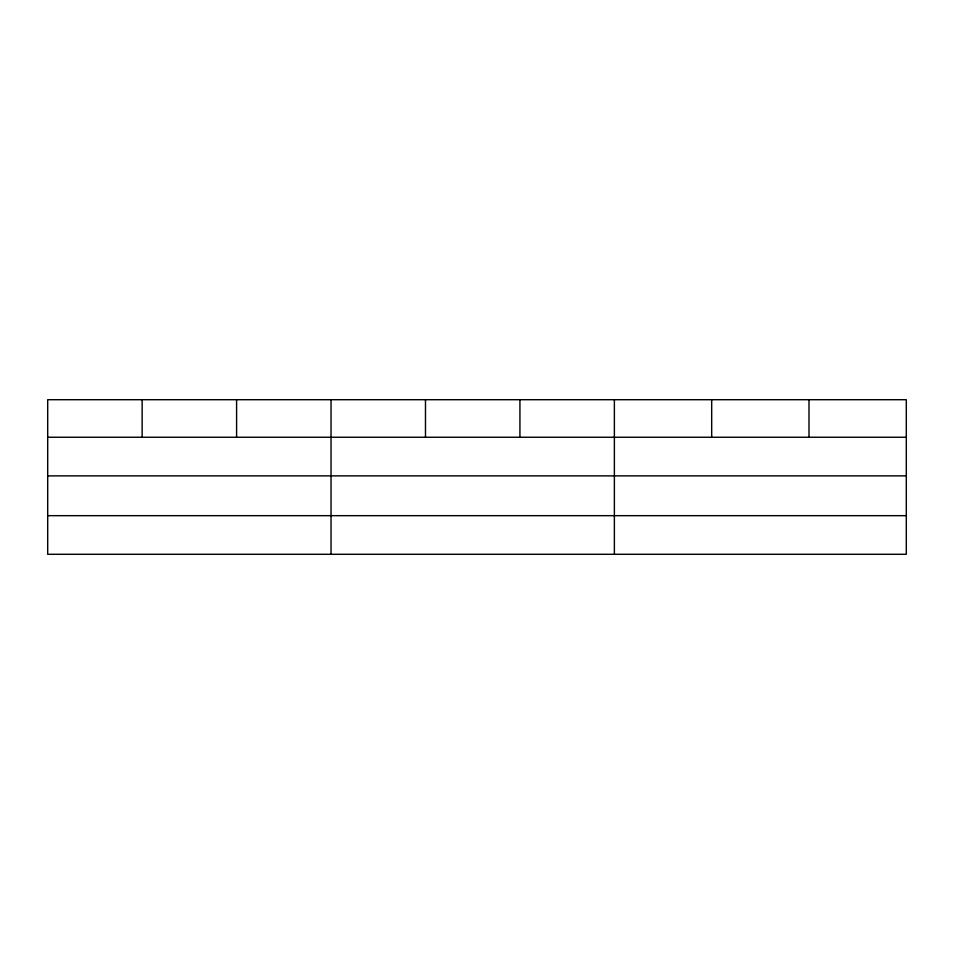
<?xml version="1.0" encoding="UTF-8"?>
<svg xmlns="http://www.w3.org/2000/svg" width="954" height="954" viewBox="0 0 954 954"><rect width="100%" height="100%" fill="white"/><g stroke="black" fill="none" stroke-linecap="round" stroke-linejoin="round"><path stroke-width="1.43" d="M906.3 475.879L906.3 399.702L47.7 399.702L47.7 554.298L906.3 554.298L906.3 475.879L47.7 475.879M47.7 437.254L906.3 437.254M47.7 515.673L906.3 515.673M808.992 399.702L808.992 437.254M711.684 399.702L711.684 437.254M614.376 399.702L614.376 554.298M519.93 399.702L519.93 437.254M425.484 399.702L425.484 437.254M331.038 399.702L331.038 554.298M236.592 399.702L236.592 437.254M142.146 399.702L142.146 437.254"/></g></svg>
